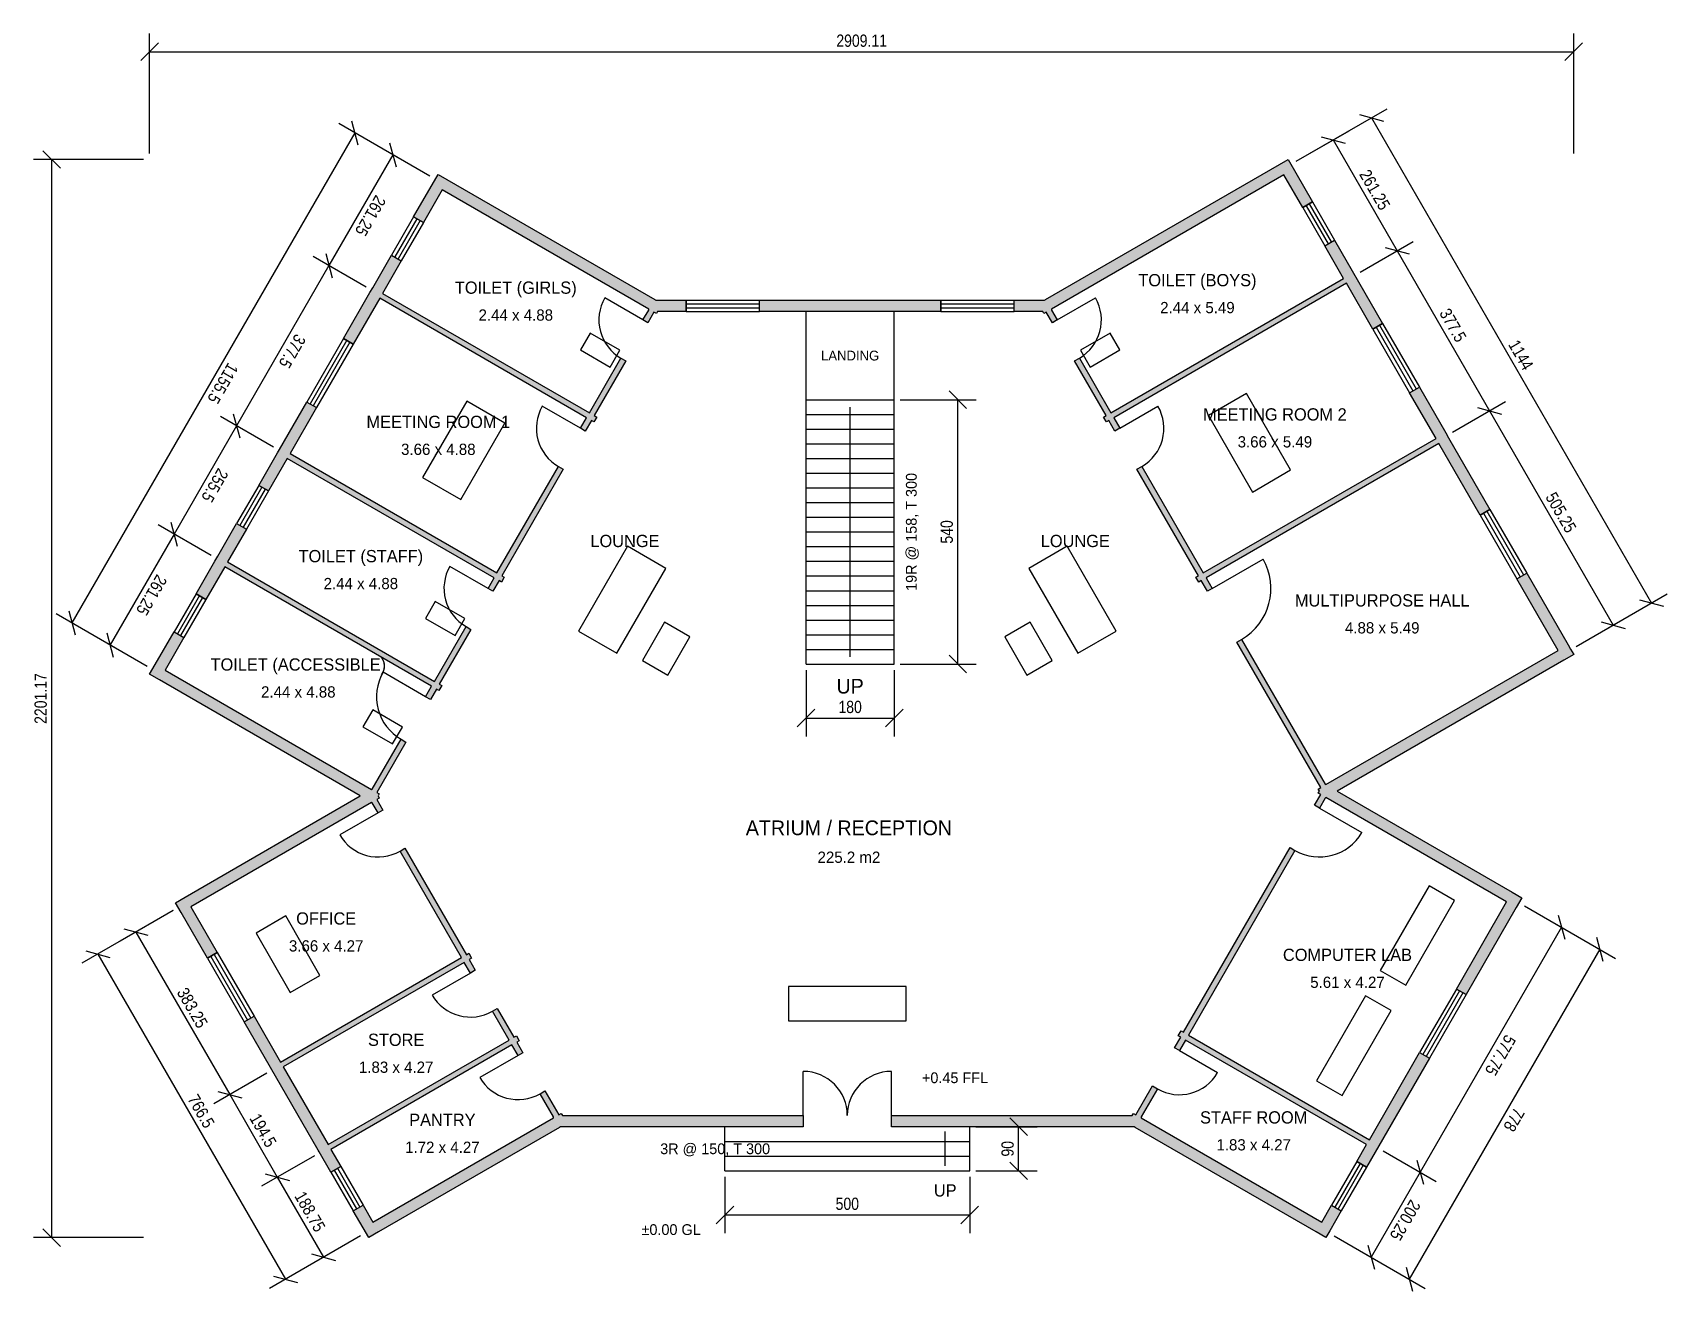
# Model space of a CAD drawing. Header units: metres. Extents: x -16.7 to 16.7, y -2.1 to 23.6.
import ezdxf
from ezdxf.enums import TextEntityAlignment as Align

# ---------------------------------------------------------------- set-up
doc = ezdxf.new("R2010")
doc.units = ezdxf.units.M
for name, color, linetype in [('DIM', 1, 'Continuous'), ('DOOR', 3, 'Continuous'), ('FURNITURE', 8, 'Continuous'), ('STAIR', 6, 'Continuous'), ('TEXT', 7, 'Continuous'), ('WALL', 7, 'Continuous'), ('WINDOW', 5, 'Continuous')]:
    doc.layers.add(name, color=color, linetype=linetype)
doc.styles.add('OpenSansCondensed-Light', font='OpenSansCondensed-Light.ttf')
doc.dimstyles.new('EZDXF', dxfattribs={"dimtxt": 0.25, "dimasz": 0.175, "dimexe": 0.375, "dimexo": 0.125, "dimgap": 0.1, "dimtad": 1, "dimlfac": 100, "dimzin": 12, "dimdsep": 46, "dimtxsty": 'OpenSansCondensed-Light', "dimblk": 'ARCHTICK', "dimcen": 2.5, "dimazin": 3, "dimtfac": 0.5, "dimtmove": 2, "dimatfit": 3})

# ---------------------------------------------------------------- blocks, each defined once
blk = doc.blocks.new('_ARCHTICK')
at = {"color": 0, "linetype": 'BYBLOCK', "const_width": 0.15}
blk.add_lwpolyline([(-0.5, -0.5), (0.5, 0.5)], dxfattribs=at)

msp = doc.modelspace()

# ---------------------------------------------------------------- hatches: boundary and pattern name
at = {"layer": 'WALL'}
for points in [[(3.9336, 17.885), (3.35, 17.885), (3.35, 18.115), (3.96919, 18.115), (3.98199, 18.1224), (3.9923, 18.12834), (8.94596, 20.98834), (9.44596, 20.12232), (9.24678, 20.00732), (8.86178, 20.67416), (4.115, 17.9336), (4.115, 17.91581), (4.2323, 17.71265), (4.1327, 17.65515), (4.0077, 17.87166), (3.95791, 17.84291)], [(-8.7185, 19.70232), (-8.91769, 19.81732), (-8.41769, 20.68334), (-3.9923, 18.12834), (-3.98195, 18.12237), (-3.96919, 18.115), (-3.35, 18.115), (-3.35, 17.885), (-3.9336, 17.885), (-3.95791, 17.84291), (-4.0077, 17.87166), (-4.1327, 17.65515), (-4.2323, 17.71265), (-4.115, 17.91581), (-4.115, 17.9336), (-8.3335, 20.36916)], [(-9.1685, 18.92289), (-9.5535, 18.25606), (-5.3273, 15.81606), (-4.6823, 16.93323), (-4.5827, 16.87573), (-5.2277, 15.75856), (-5.17791, 15.72981), (-5.23541, 15.63021), (-5.2852, 15.65896), (-5.4102, 15.44246), (-5.5098, 15.49996), (-5.3848, 15.71646), (-9.611, 18.15646), (-10.151, 17.22115), (-10.35019, 17.33615), (-9.81019, 18.27146), (-9.81019, 18.27146), (-9.75269, 18.37106), (-9.36769, 19.03789)], [(5.3273, 15.81606), (10.08178, 18.56106), (9.69678, 19.22789), (9.89596, 19.34289), (10.87846, 17.64115), (10.67928, 17.52615), (10.13928, 18.46146), (5.3848, 15.71646), (5.5098, 15.49996), (5.4102, 15.44246), (5.2852, 15.65896), (5.23541, 15.63021), (5.17791, 15.72981), (5.2277, 15.75856), (4.5827, 16.87573), (4.6823, 16.93323)], [(-1.85, 18.115), (1.85, 18.115), (1.85, 17.885), (-1.85, 17.885)], [(-11.69769, 15.00222), (-11.65807, 15.07084), (-11.10019, 16.03712), (-10.901, 15.92212), (-11.441, 14.98681), (-7.2148, 12.54681), (-5.9598, 14.72053), (-5.8602, 14.66303), (-7.1152, 12.48931), (-7.06541, 12.46056), (-7.12291, 12.36097), (-7.1727, 12.38972), (-7.2977, 12.17321), (-7.3973, 12.23071), (-7.2723, 12.44722), (-11.4985, 14.88722), (-11.8835, 14.22038), (-12.08269, 14.33538)], [(7.2148, 12.54681), (11.96928, 15.29181), (11.42928, 16.22712), (11.62846, 16.34212), (12.16846, 15.40681), (12.16846, 15.40681), (12.22596, 15.30722), (12.22596, 15.30722), (13.07096, 13.84363), (12.87178, 13.72863), (12.02678, 15.19222), (7.2723, 12.44722), (7.3973, 12.23071), (7.2977, 12.17321), (7.1727, 12.38972), (7.12291, 12.36097), (7.06541, 12.46056), (7.1152, 12.48931), (5.8602, 14.66303), (5.9598, 14.72053)], [(-8.5752, 9.96052), (-8.6748, 10.01802), (-8.5498, 10.23452), (-12.776, 12.67452), (-13.161, 12.00768), (-13.36019, 12.12268), (-12.97519, 12.78952), (-12.91769, 12.88911), (-12.53269, 13.55595), (-12.3335, 13.44095), (-12.7185, 12.77411), (-8.4923, 10.33411), (-7.8473, 11.45129), (-7.7477, 11.39379), (-8.3927, 10.27661), (-8.34291, 10.24786), (-8.40041, 10.14827), (-8.4502, 10.17702)], [(9.70459, 7.95098), (9.5873, 7.74782), (9.4877, 7.80532), (9.6127, 8.02183), (9.56291, 8.05058), (9.58721, 8.09267), (9.56291, 8.13476), (9.6127, 8.16351), (7.8977, 11.13398), (7.9973, 11.19148), (9.70459, 8.23436), (9.72, 8.22546), (14.46678, 10.96601), (13.62178, 12.4296), (13.82096, 12.5446), (14.66596, 11.08101), (14.71874, 10.9896), (14.78096, 10.88183), (14.58178, 10.76683), (14.58178, 10.76683), (9.95, 8.09267), (13.52522, 6.02851), (13.72441, 5.91351), (13.60941, 5.71433), (13.60941, 5.71433), (12.58316, 3.93681), (12.38397, 4.05181), (13.41022, 5.82933), (9.72, 7.95988)], [(-13.58272, 5.92892), (-10.0075, 7.99308), (-14.111, 10.36223), (-14.31019, 10.47723), (-14.19519, 10.67642), (-13.81019, 11.34326), (-13.611, 11.22826), (-13.996, 10.56142), (-9.7775, 8.12587), (-9.76209, 8.13476), (-9.1748, 9.15199), (-9.0752, 9.09449), (-9.6702, 8.06392), (-9.62041, 8.03517), (-9.64471, 7.99308), (-9.62041, 7.95098), (-9.6702, 7.92223), (-9.5452, 7.70573), (-9.6448, 7.64823), (-9.76209, 7.85139), (-9.7775, 7.86029), (-13.46772, 5.72973), (-12.92772, 4.79443), (-13.12691, 4.67943), (-13.66691, 5.61473), (-13.78191, 5.81392)], [(-10.84634, 0.72936), (-10.86441, 0.76066), (-12.37691, 3.38039), (-12.17772, 3.49539), (-11.63772, 2.56008), (-7.9398, 4.69508), (-9.1948, 6.8688), (-9.0952, 6.9263), (-7.8402, 4.75258), (-7.79041, 4.78133), (-7.73291, 4.68174), (-7.7827, 4.65299), (-7.6577, 4.43648), (-7.7573, 4.37898), (-7.8823, 4.59549), (-11.58022, 2.46049), (-10.66522, 0.87566), (-6.9673, 3.01066), (-7.3073, 3.59956), (-7.2077, 3.65706), (-6.8677, 3.06816), (-6.81791, 3.09691), (-6.76041, 2.99732), (-6.8102, 2.96857), (-6.6852, 2.75206), (-6.7848, 2.69456), (-6.9098, 2.91107), (-10.60772, 0.77607), (-10.40772, 0.42966), (-10.60691, 0.31466)], [(10.54941, 0.41425), (10.35022, 0.52925), (10.55022, 0.87566), (6.8523, 3.01066), (6.7273, 2.79415), (6.6277, 2.85165), (6.7527, 3.06816), (6.70291, 3.09691), (6.76041, 3.1965), (6.8102, 3.16775), (8.9877, 6.93929), (9.0873, 6.88179), (6.9098, 3.11025), (10.60772, 0.97525), (11.63397, 2.75277), (11.83316, 2.63777)], [(5.945, 1.43918), (5.945, 1.42139), (9.63522, -0.70917), (9.83522, -0.36276), (10.03441, -0.47776), (9.79918, -0.88518), (9.71941, -1.02335), (9.52022, -0.90835), (5.8223, 1.22665), (5.8223, 1.22665), (5.79919, 1.23999), (0.8425, 1.23999), (0.8425, 1.46999), (5.7636, 1.46999), (5.78791, 1.51208), (5.8377, 1.48333), (6.1777, 2.07223), (6.2773, 2.01473)], [(-10.14941, -0.47776), (-9.95022, -0.36276), (-9.75022, -0.70917), (-6.06, 1.42139), (-6.06, 1.43918), (-6.3348, 1.91514), (-6.2352, 1.97264), (-5.9527, 1.48333), (-5.90291, 1.51208), (-5.8786, 1.46999), (-0.9575, 1.46999), (-0.9575, 1.23999), (-5.91419, 1.23999), (-5.9373, 1.22665), (-9.63522, -0.90835), (-9.83441, -1.02335), (-9.94941, -0.82417)]]:
    msp.add_hatch(color=7, dxfattribs=at).paths.add_polyline_path(points)

# ---------------------------------------------------------------- linework, layer by layer
at = {"layer": 'DOOR'}
for p, q in [((-4.2323, 17.71265), (-5.01172, 18.16265)), ((4.2323, 17.71265), (5.01172, 18.16265)), ((-5.5098, 15.49996), (-6.28922, 15.94996)), ((5.5098, 15.49996), (6.28922, 15.94996)), ((7.3973, 12.23071), (8.43653, 12.83071)), ((-7.3973, 12.23071), (-8.17672, 12.68071)), ((-8.6748, 10.01802), (-9.54082, 10.51802)), ((9.5873, 7.74782), (10.45332, 7.24782)), ((-9.6448, 7.64823), (-10.42422, 7.19823)), ((-7.7573, 4.37898), (-8.53672, 3.92898)), ((-6.7848, 2.69456), (-7.56422, 2.24456)), ((6.7273, 2.79415), (7.50672, 2.34415)), ((-0.9575, 1.46999), (-0.9575, 2.36999)), ((0.8425, 1.46999), (0.8425, 2.36999))]:
    msp.add_line(p, q, dxfattribs=at)
for centre, radius, start, end in [((-4.2323, 17.71265), 0.9, 150, -120), ((4.2323, 17.71265), 0.9, -60, 30), ((-5.5098, 15.49996), 0.9, 150, -120), ((5.5098, 15.49996), 0.9, -60, 30), ((7.3973, 12.23071), 1.2, -60, 30), ((-7.3973, 12.23071), 0.9, 150, -120), ((-8.6748, 10.01802), 1, 150, -120), ((-9.6448, 7.64823), 0.9, -150, -60), ((9.5873, 7.74782), 1, -120, -30), ((-7.7573, 4.37898), 0.9, -150, -60), ((-0.9575, 1.46999), 0.9, 0, 90), ((0.8425, 1.46999), 0.9, 90, 180), ((6.7273, 2.79415), 0.9, -120, -30), ((-6.7848, 2.69456), 0.9, -150, -60)]:
    msp.add_arc(centre, radius, start, end, dxfattribs=at)
at = {"layer": 'FURNITURE'}
for points in [[(-4.9039, 16.7494), (-4.7039, 17.09581), (-5.31012, 17.44581), (-5.51012, 17.0994)], [(4.7039, 17.09581), (4.9039, 16.7494), (5.51012, 17.0994), (5.31012, 17.44581)], [(-7.95357, 14.04721), (-7.05357, 15.60606), (-7.83299, 16.05606), (-8.73299, 14.49721)], [(7.31771, 15.75856), (8.21771, 14.19971), (8.99713, 14.64971), (8.09713, 16.20856)], [(-4.76779, 10.90897), (-3.76779, 12.64103), (-4.54721, 13.09103), (-5.54721, 11.35897)], [(3.65279, 12.64103), (4.65279, 10.90897), (5.43221, 11.35897), (4.43221, 13.09103)], [(-8.0689, 11.26746), (-7.8689, 11.61387), (-8.47512, 11.96387), (-8.67512, 11.61746)], [(-3.72269, 10.46029), (-3.27269, 11.23971), (-3.79231, 11.53971), (-4.24231, 10.76029)], [(3.15769, 11.23971), (3.60769, 10.46029), (4.12731, 10.76029), (3.67731, 11.53971)], [(-9.3464, 9.05477), (-9.1464, 9.40118), (-9.75262, 9.75118), (-9.95262, 9.40477)], [(11.34924, 4.1296), (12.34924, 5.86165), (11.82963, 6.16165), (10.82963, 4.4296)], [(-12.13629, 5.19362), (-11.43629, 3.98119), (-10.83007, 4.33119), (-11.53007, 5.54362)], [(-1.2575, 3.40499), (1.1425, 3.40499), (1.1425, 4.10499), (-1.2575, 4.10499)], [(10.04924, 1.87793), (11.04924, 3.60998), (10.52963, 3.90998), (9.52963, 2.17793)]]:
    msp.add_lwpolyline(points, close=True, dxfattribs=at)
at = {"layer": 'STAIR'}
for p, q in [((-0.9, 10.685), (-0.9, 17.885)), ((0.9, 10.685), (0.9, 17.885)), ((-0.9, 16.085), (0.9, 16.085)), ((-0.9, 15.785), (0.9, 15.785)), ((0, 10.835), (0, 15.935)), ((-0.9, 15.485), (0.9, 15.485)), ((-0.9, 15.185), (0.9, 15.185)), ((-0.9, 14.885), (0.9, 14.885)), ((-0.9, 14.585), (0.9, 14.585)), ((-0.9, 14.285), (0.9, 14.285)), ((-0.9, 13.985), (0.9, 13.985)), ((-0.9, 13.685), (0.9, 13.685)), ((-0.9, 13.385), (0.9, 13.385)), ((-0.9, 13.085), (0.9, 13.085)), ((-0.9, 12.785), (0.9, 12.785)), ((-0.9, 12.485), (0.9, 12.485)), ((-0.9, 12.185), (0.9, 12.185)), ((-0.9, 11.885), (0.9, 11.885)), ((-0.9, 11.585), (0.9, 11.585)), ((-0.9, 11.285), (0.9, 11.285)), ((-0.9, 10.985), (0.9, 10.985)), ((-0.9, 10.685), (0.9, 10.685)), ((-2.5575, 0.33999), (-2.5575, 1.23999)), ((1.9425, 0.43999), (1.9425, 1.13999)), ((2.4425, 0.33999), (2.4425, 1.23999)), ((-2.5575, 0.93999), (2.4425, 0.93999)), ((-2.5575, 0.63999), (2.4425, 0.63999)), ((-2.5575, 0.33999), (2.4425, 0.33999))]:
    msp.add_line(p, q, dxfattribs=at)
at = {"layer": 'WALL'}
for points in [[(3.9336, 17.885), (3.35, 17.885), (3.35, 18.115), (3.96919, 18.115), (3.98199, 18.1224), (3.9923, 18.12834), (8.94596, 20.98834), (9.44596, 20.12232), (9.24678, 20.00732), (8.86178, 20.67416), (4.115, 17.9336), (4.115, 17.91581), (4.2323, 17.71265), (4.1327, 17.65515), (4.0077, 17.87166), (3.95791, 17.84291), (3.9336, 17.885)], [(-8.7185, 19.70232), (-8.91769, 19.81732), (-8.41769, 20.68334), (-3.9923, 18.12834), (-3.98195, 18.12237), (-3.96919, 18.115), (-3.35, 18.115), (-3.35, 17.885), (-3.9336, 17.885), (-3.95791, 17.84291), (-4.0077, 17.87166), (-4.1327, 17.65515), (-4.2323, 17.71265), (-4.115, 17.91581), (-4.115, 17.9336), (-8.3335, 20.36916), (-8.7185, 19.70232)], [(-9.1685, 18.92289), (-9.5535, 18.25606), (-5.3273, 15.81606), (-4.6823, 16.93323), (-4.5827, 16.87573), (-5.2277, 15.75856), (-5.17791, 15.72981), (-5.23541, 15.63021), (-5.2852, 15.65896), (-5.4102, 15.44246), (-5.5098, 15.49996), (-5.3848, 15.71646), (-9.611, 18.15646), (-10.151, 17.22115), (-10.35019, 17.33615), (-9.81019, 18.27146), (-9.81019, 18.27146), (-9.75269, 18.37106), (-9.36769, 19.03789), (-9.1685, 18.92289)], [(5.3273, 15.81606), (10.08178, 18.56106), (9.69678, 19.22789), (9.89596, 19.34289), (10.87846, 17.64115), (10.67928, 17.52615), (10.13928, 18.46146), (5.3848, 15.71646), (5.5098, 15.49996), (5.4102, 15.44246), (5.2852, 15.65896), (5.23541, 15.63021), (5.17791, 15.72981), (5.2277, 15.75856), (4.5827, 16.87573), (4.6823, 16.93323), (5.3273, 15.81606)], [(-1.85, 18.115), (1.85, 18.115), (1.85, 17.885), (-1.85, 17.885), (-1.85, 18.115)], [(-11.69769, 15.00222), (-11.65807, 15.07084), (-11.10019, 16.03712), (-10.901, 15.92212), (-11.441, 14.98681), (-7.2148, 12.54681), (-5.9598, 14.72053), (-5.8602, 14.66303), (-7.1152, 12.48931), (-7.06541, 12.46056), (-7.12291, 12.36097), (-7.1727, 12.38972), (-7.2977, 12.17321), (-7.3973, 12.23071), (-7.2723, 12.44722), (-11.4985, 14.88722), (-11.8835, 14.22038), (-12.08269, 14.33538), (-11.69769, 15.00222)], [(7.2148, 12.54681), (11.96928, 15.29181), (11.42928, 16.22712), (11.62846, 16.34212), (12.16846, 15.40681), (12.16846, 15.40681), (12.22596, 15.30722), (12.22596, 15.30722), (13.07096, 13.84363), (12.87178, 13.72863), (12.02678, 15.19222), (7.2723, 12.44722), (7.3973, 12.23071), (7.2977, 12.17321), (7.1727, 12.38972), (7.12291, 12.36097), (7.06541, 12.46056), (7.1152, 12.48931), (5.8602, 14.66303), (5.9598, 14.72053), (7.2148, 12.54681)], [(-8.5752, 9.96052), (-8.6748, 10.01802), (-8.5498, 10.23452), (-12.776, 12.67452), (-13.161, 12.00768), (-13.36019, 12.12268), (-12.97519, 12.78952), (-12.91769, 12.88911), (-12.53269, 13.55595), (-12.3335, 13.44095), (-12.7185, 12.77411), (-8.4923, 10.33411), (-7.8473, 11.45129), (-7.7477, 11.39379), (-8.3927, 10.27661), (-8.34291, 10.24786), (-8.40041, 10.14827), (-8.4502, 10.17702), (-8.5752, 9.96052)], [(9.70459, 7.95098), (9.5873, 7.74782), (9.4877, 7.80532), (9.6127, 8.02183), (9.56291, 8.05058), (9.58721, 8.09267), (9.56291, 8.13476), (9.6127, 8.16351), (7.8977, 11.13398), (7.9973, 11.19148), (9.70459, 8.23436), (9.72, 8.22546), (14.46678, 10.96601), (13.62178, 12.4296), (13.82096, 12.5446), (14.66596, 11.08101), (14.71874, 10.9896), (14.78096, 10.88183), (14.58178, 10.76683), (14.58178, 10.76683), (9.95, 8.09267), (13.52522, 6.02851), (13.72441, 5.91351), (13.60941, 5.71433), (13.60941, 5.71433), (12.58316, 3.93681), (12.38397, 4.05181), (13.41022, 5.82933), (9.72, 7.95988), (9.70459, 7.95098)], [(-13.58272, 5.92892), (-10.0075, 7.99308), (-14.111, 10.36223), (-14.31019, 10.47723), (-14.19519, 10.67642), (-13.81019, 11.34326), (-13.611, 11.22826), (-13.996, 10.56142), (-9.7775, 8.12587), (-9.76209, 8.13476), (-9.1748, 9.15199), (-9.0752, 9.09449), (-9.6702, 8.06392), (-9.62041, 8.03517), (-9.64471, 7.99308), (-9.62041, 7.95098), (-9.6702, 7.92223), (-9.5452, 7.70573), (-9.6448, 7.64823), (-9.76209, 7.85139), (-9.7775, 7.86029), (-13.46772, 5.72973), (-12.92772, 4.79443), (-13.12691, 4.67943), (-13.66691, 5.61473), (-13.78191, 5.81392), (-13.58272, 5.92892)], [(-10.84634, 0.72936), (-10.86441, 0.76066), (-12.37691, 3.38039), (-12.17772, 3.49539), (-11.63772, 2.56008), (-7.9398, 4.69508), (-9.1948, 6.8688), (-9.0952, 6.9263), (-7.8402, 4.75258), (-7.79041, 4.78133), (-7.73291, 4.68174), (-7.7827, 4.65299), (-7.6577, 4.43648), (-7.7573, 4.37898), (-7.8823, 4.59549), (-11.58022, 2.46049), (-10.66522, 0.87566), (-6.9673, 3.01066), (-7.3073, 3.59956), (-7.2077, 3.65706), (-6.8677, 3.06816), (-6.81791, 3.09691), (-6.76041, 2.99732), (-6.8102, 2.96857), (-6.6852, 2.75206), (-6.7848, 2.69456), (-6.9098, 2.91107), (-10.60772, 0.77607), (-10.40772, 0.42966), (-10.60691, 0.31466), (-10.84634, 0.72936)], [(10.54941, 0.41425), (10.35022, 0.52925), (10.55022, 0.87566), (6.8523, 3.01066), (6.7273, 2.79415), (6.6277, 2.85165), (6.7527, 3.06816), (6.70291, 3.09691), (6.76041, 3.1965), (6.8102, 3.16775), (8.9877, 6.93929), (9.0873, 6.88179), (6.9098, 3.11025), (10.60772, 0.97525), (11.63397, 2.75277), (11.83316, 2.63777), (10.54941, 0.41425)], [(5.945, 1.43918), (5.945, 1.42139), (9.63522, -0.70917), (9.83522, -0.36276), (10.03441, -0.47776), (9.79918, -0.88518), (9.71941, -1.02335), (9.52022, -0.90835), (5.8223, 1.22665), (5.8223, 1.22665), (5.79919, 1.23999), (0.8425, 1.23999), (0.8425, 1.46999), (5.7636, 1.46999), (5.78791, 1.51208), (5.8377, 1.48333), (6.1777, 2.07223), (6.2773, 2.01473), (5.945, 1.43918)], [(-10.14941, -0.47776), (-9.95022, -0.36276), (-9.75022, -0.70917), (-6.06, 1.42139), (-6.06, 1.43918), (-6.3348, 1.91514), (-6.2352, 1.97264), (-5.9527, 1.48333), (-5.90291, 1.51208), (-5.8786, 1.46999), (-0.9575, 1.46999), (-0.9575, 1.23999), (-5.91419, 1.23999), (-5.9373, 1.22665), (-9.63522, -0.90835), (-9.83441, -1.02335), (-9.94941, -0.82417), (-10.14941, -0.47776)]]:
    msp.add_lwpolyline(points, dxfattribs=at)
at = {"layer": 'WINDOW'}
for p, q in [((9.24678, 20.00732), (9.44596, 20.12232)), ((9.31317, 20.04565), (9.76317, 19.26623)), ((9.37957, 20.08398), (9.82957, 19.30456)), ((9.44596, 20.12232), (9.89596, 19.34289)), ((-8.91769, 19.81732), (-9.36769, 19.03789)), ((-8.85129, 19.77898), (-9.30129, 18.99956)), ((-8.7849, 19.74065), (-9.2349, 18.96123)), ((-8.7185, 19.70232), (-9.1685, 18.92289)), ((-8.91769, 19.81732), (-8.7185, 19.70232)), ((9.24678, 20.00732), (9.69678, 19.22789)), ((-9.36769, 19.03789), (-9.1685, 18.92289)), ((9.69678, 19.22789), (9.89596, 19.34289)), ((-3.35, 18.115), (-1.85, 18.115)), ((-3.35, 17.885), (-3.35, 18.115)), ((-3.35, 18.03833), (-1.85, 18.03833)), ((-1.85, 17.885), (-1.85, 18.115)), ((1.85, 18.115), (3.35, 18.115)), ((1.85, 17.885), (1.85, 18.115)), ((1.85, 18.03833), (3.35, 18.03833)), ((3.35, 17.885), (3.35, 18.115)), ((-3.35, 17.96167), (-1.85, 17.96167)), ((-3.35, 17.885), (-1.85, 17.885)), ((1.85, 17.96167), (3.35, 17.96167)), ((1.85, 17.885), (3.35, 17.885)), ((10.67928, 17.52615), (10.87846, 17.64115)), ((10.67928, 17.52615), (11.42928, 16.22712)), ((10.74567, 17.56449), (11.49567, 16.26545)), ((10.81207, 17.60282), (11.56207, 16.30378)), ((10.87846, 17.64115), (11.62846, 16.34212)), ((-10.35019, 17.33615), (-11.10019, 16.03712)), ((-10.28379, 17.29782), (-11.03379, 15.99878)), ((-10.2174, 17.25949), (-10.9674, 15.96045)), ((-10.151, 17.22115), (-10.901, 15.92212)), ((-10.35019, 17.33615), (-10.151, 17.22115)), ((-11.10019, 16.03712), (-10.901, 15.92212)), ((11.42928, 16.22712), (11.62846, 16.34212)), ((-12.08269, 14.33538), (-12.53269, 13.55595)), ((-12.01629, 14.29704), (-12.46629, 13.51762)), ((-11.9499, 14.25871), (-12.3999, 13.47929)), ((-11.8835, 14.22038), (-12.3335, 13.44095)), ((-12.08269, 14.33538), (-11.8835, 14.22038)), ((12.87178, 13.72863), (13.07096, 13.84363)), ((12.87178, 13.72863), (13.62178, 12.4296)), ((12.93817, 13.76697), (13.68817, 12.46793)), ((13.00457, 13.8053), (13.75457, 12.50626)), ((13.07096, 13.84363), (13.82096, 12.5446)), ((-12.53269, 13.55595), (-12.3335, 13.44095)), ((13.62178, 12.4296), (13.82096, 12.5446)), ((-13.36019, 12.12268), (-13.81019, 11.34326)), ((-13.29379, 12.08435), (-13.74379, 11.30493)), ((-13.2274, 12.04602), (-13.6774, 11.26659)), ((-13.36019, 12.12268), (-13.161, 12.00768)), ((-13.161, 12.00768), (-13.611, 11.22826)), ((-13.81019, 11.34326), (-13.611, 11.22826)), ((-13.12691, 4.67943), (-12.92772, 4.79443)), ((-13.12691, 4.67943), (-12.37691, 3.38039)), ((-13.06052, 4.71776), (-12.31052, 3.41872)), ((-12.99412, 4.75609), (-12.24412, 3.45705)), ((-12.92772, 4.79443), (-12.17772, 3.49539)), ((12.38397, 4.05181), (11.63397, 2.75277)), ((12.45037, 4.01348), (11.70037, 2.71444)), ((12.38397, 4.05181), (12.58316, 3.93681)), ((12.51677, 3.97514), (11.76677, 2.6761)), ((12.58316, 3.93681), (11.83316, 2.63777)), ((-12.37691, 3.38039), (-12.17772, 3.49539)), ((11.63397, 2.75277), (11.83316, 2.63777)), ((-10.60691, 0.31466), (-10.40772, 0.42966)), ((-10.54052, 0.35299), (-10.08302, -0.43942)), ((-10.47412, 0.39132), (-10.01662, -0.40109)), ((-10.40772, 0.42966), (-9.95022, -0.36276)), ((10.35022, 0.52925), (9.83522, -0.36276)), ((10.41662, 0.49092), (9.90162, -0.40109)), ((10.48302, 0.45258), (9.96802, -0.43942)), ((10.54941, 0.41425), (10.03441, -0.47776)), ((10.35022, 0.52925), (10.54941, 0.41425)), ((-10.60691, 0.31466), (-10.14941, -0.47776)), ((-10.14941, -0.47776), (-9.95022, -0.36276)), ((9.83522, -0.36276), (10.03441, -0.47776))]:
    msp.add_line(p, q, dxfattribs=at)

# ---------------------------------------------------------------- texts
at = {"layer": 'TEXT'}
for s, height, p in [('TOILET (GIRLS)', 0.25, (-6.8304, 18.37261)), ('TOILET (BOYS)', 0.25, (7.09454, 18.52511)), ('2.44 x 5.49', 0.23, (7.09454, 17.96511)), ('2.44 x 4.88', 0.23, (-6.8304, 17.81261)), ('LANDING', 0.2, (0, 16.985)), ('MEETING ROOM 1', 0.25, (-8.4129, 15.63164)), ('MEETING ROOM 2', 0.25, (8.67704, 15.78414)), ('3.66 x 4.88', 0.23, (-8.4129, 15.07164)), ('3.66 x 5.49', 0.23, (8.67704, 15.22414)), ('TOILET (STAFF)', 0.25, (-9.9954, 12.89067)), ('LOUNGE', 0.25, (-4.6, 13.2)), ('LOUNGE', 0.25, (4.6, 13.2)), ('2.44 x 4.88', 0.23, (-9.9954, 12.33067)), ('MULTIPURPOSE HALL', 0.25, (10.86954, 11.98661)), ('4.88 x 5.49', 0.23, (10.86954, 11.42661)), ('TOILET (ACCESSIBLE)', 0.25, (-11.2729, 10.67797)), ('UP', 0.3, (0, 10.235)), ('2.44 x 4.88', 0.23, (-11.2729, 10.11797)), ('ATRIUM / RECEPTION', 0.3, (-0.0249, 7.34306)), ('225.2 m2', 0.23, (-0.0249, 6.74306)), ('OFFICE', 0.25, (-10.70376, 5.49241)), ('3.66 x 4.27', 0.23, (-10.70376, 4.93241)), ('COMPUTER LAB', 0.25, (10.16001, 4.74979)), ('5.61 x 4.27', 0.23, (10.16001, 4.18979)), ('STORE', 0.25, (-9.27376, 3.01557)), ('1.83 x 4.27', 0.23, (-9.27376, 2.45557)), ('+0.45 FFL', 0.22, (2.1425, 2.23999)), ('PANTRY', 0.25, (-8.33001, 1.38095)), ('STAFF ROOM', 0.25, (8.24376, 1.43075)), ('1.72 x 4.27', 0.23, (-8.33001, 0.82095)), ('3R @ 150, T 300', 0.22, (-2.7575, 0.78999)), ('1.83 x 4.27', 0.23, (8.24376, 0.87075)), ('UP', 0.25, (1.9425, -0.06001)), ('±0.00 GL', 0.22, (-3.6575, -0.86001))]:
    msp.add_text(s, height=height, dxfattribs=at).set_placement(p, align=Align.MIDDLE_CENTER)
msp.add_text('19R @ 158, T 300', height=0.22, rotation=90, dxfattribs=at).set_placement((1.25, 13.385), align=Align.MIDDLE_CENTER)

# ---------------------------------------------------------------- dimensions: what is measured, and where the dimension line sits
at = {"layer": 'DIM'}
for base, p1, p2 in [((-14.31017, 23.18833), (-14.31017, 20.98833), (14.78095, 20.98833)), ((-0.9, 9.585), (-0.9, 10.685), (0.9, 10.685)), ((-2.5575, -0.56001), (-2.5575, 0.33999), (2.4425, 0.33999))]:
    msp.add_linear_dim(base=base, p1=p1, p2=p2, dimstyle='EZDXF', override={"dimtxt": 0.25, "dimasz": 0.18, "dimdec": 2, "dimtsz": 0.18}, dxfattribs=at).render()
for base, p1, p2, angle in [((-10.12063, 21.53375), (-8.47519, 20.58375), (-14.25269, 10.57683), 240), ((10.64891, 21.83875), (9.00346, 20.88875), (14.72346, 10.98142), 300), ((9.86949, 21.38875), (9.00346, 20.88875), (10.30971, 18.62626), 300), ((-16.31017, -1.02334), (-14.31017, -1.02334), (-14.31017, 20.98833), 90), ((-9.34121, 21.08375), (-8.47519, 20.58375), (-9.78144, 18.32126), 240), ((-10.64746, 18.82126), (-9.78144, 18.32126), (-11.66894, 15.05201), 240), ((11.17574, 19.12626), (10.30971, 18.62626), (12.19721, 15.35701), 300), ((2.2, 10.685), (0.9, 10.685), (0.9, 16.085), 90), ((13.06324, 15.85701), (12.19721, 15.35701), (14.72346, 10.98142), 300), ((-12.53496, 15.55201), (-11.66894, 15.05201), (-12.94644, 12.83932), 240), ((-13.81246, 13.33932), (-12.94644, 12.83932), (-14.25269, 10.57683), 240), ((-15.36986, 4.76433), (-13.72441, 5.71433), (-9.89191, -0.92376), 300), ((-14.59044, 5.21433), (-13.72441, 5.71433), (-11.80816, 2.39528), 300), ((15.31236, 4.86392), (13.66691, 5.81392), (9.77691, -0.92376), 240), ((14.53294, 5.31392), (13.66691, 5.81392), (10.77816, 0.81046), 240), ((-12.67419, 1.89528), (-11.80816, 2.39528), (-10.83566, 0.71086), 300), ((3.4425, 0.33999), (2.4425, 0.33999), (2.4425, 1.23999), 90), ((-11.70169, 0.21086), (-10.83566, 0.71086), (-9.89191, -0.92376), 300), ((11.64419, 0.31046), (10.77816, 0.81046), (9.77691, -0.92376), 240)]:
    msp.add_linear_dim(base=base, p1=p1, p2=p2, angle=angle, dimstyle='EZDXF', override={"dimtxt": 0.25, "dimasz": 0.18, "dimdec": 2, "dimtsz": 0.18}, dxfattribs=at).render()

doc.saveas('drawing.dxf')
